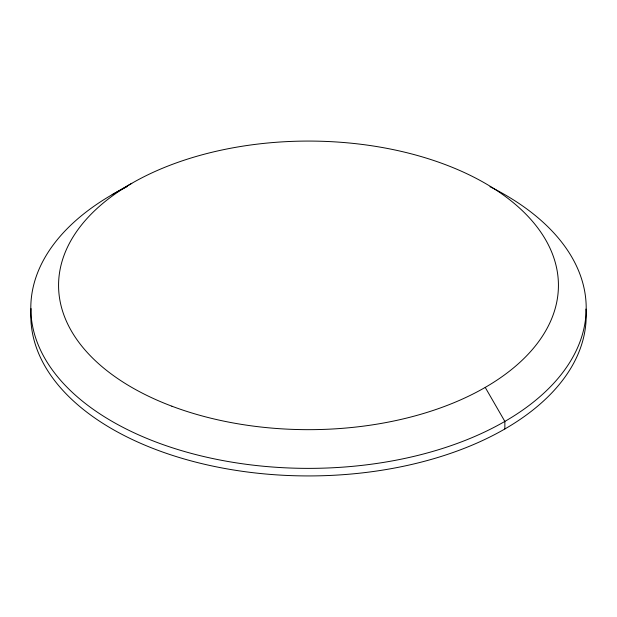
<?xml version="1.0" encoding="UTF-8"?>
<svg xmlns="http://www.w3.org/2000/svg" width="617" height="617" viewBox="0 0 617 617"><rect width="100%" height="100%" fill="white"/><g stroke="black" fill="none" stroke-linecap="round" stroke-linejoin="round"><path stroke-width="0.93" d="M112.14 194.671L131.776 183.342M485.224 387.399L504.86 421.411L504.86 428.969M490.006 186.704A277.696 160.327 0 0 1 509.588 418.619A277.696 160.327 0 0 1 107.412 418.619A277.696 160.327 0 0 1 126.994 186.704M585.965 309.071A277.696 160.327 0 0 1 308.107 475.931A277.696 160.327 0 0 1 31.066 308.616M171.873 406.194A249.924 144.293 0 0 0 558.053 293.276A249.924 144.293 0 0 0 195.581 156.641A249.924 144.293 0 0 0 171.873 406.194"/></g></svg>
